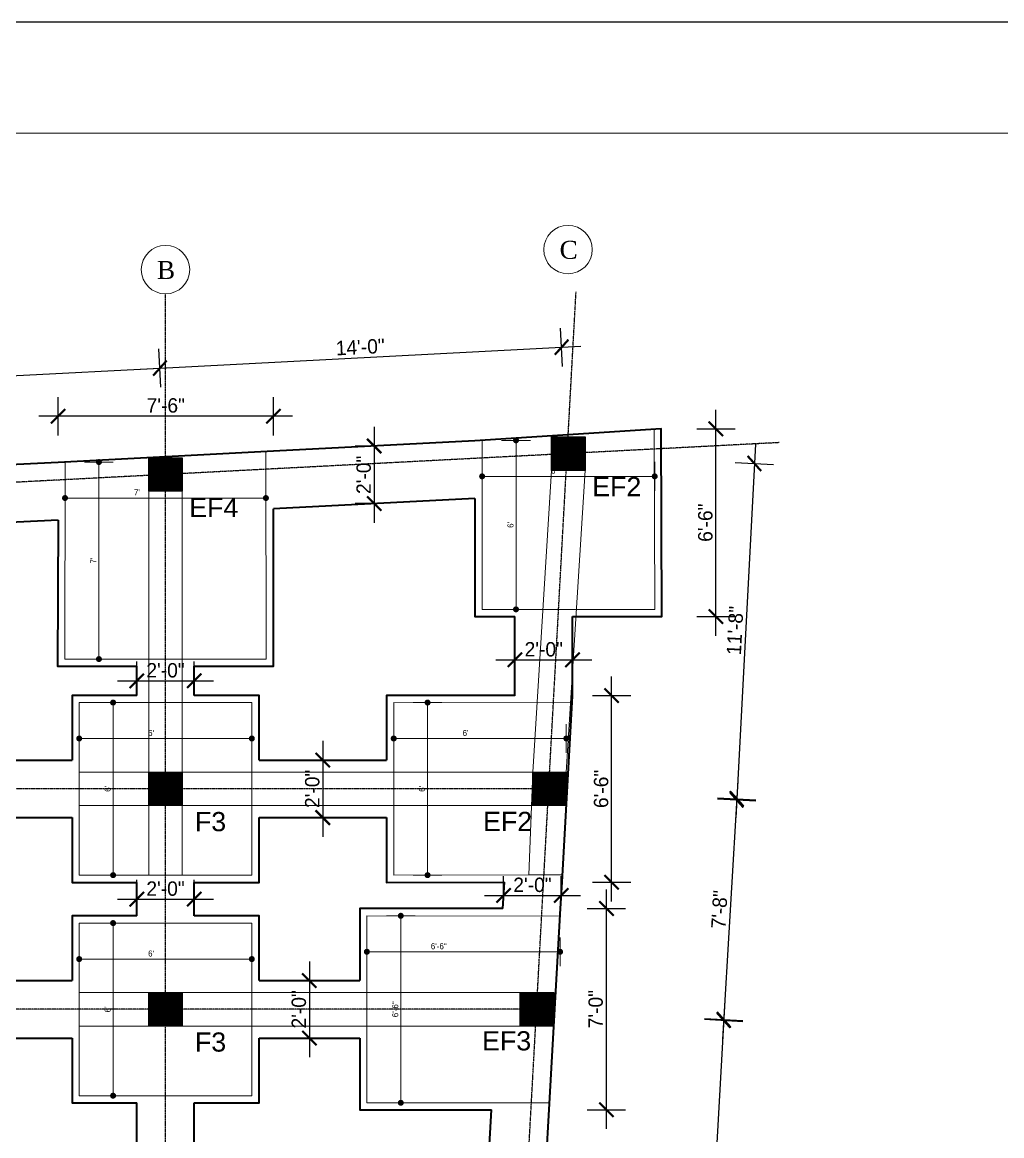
# Model space of a CAD drawing. Header units: inches. Extents: x -412 to 2766, y -9590 to -2111.
# Drawn here: x -126.7 to 281.8, y -5174.1 to -4709.6 of the extents above; entities that cross this region are included whole.
import ezdxf

# ---------------------------------------------------------------- set-up
doc = ezdxf.new("R2010")
doc.units = ezdxf.units.IN
doc.header["$LTSCALE"] = 0.5
doc.header["$MEASUREMENT"] = 0
doc.header["$PDMODE"] = 66
doc.linetypes.add('PHANTOM2', pattern=[1.25, 0.625, -0.125, 0.125, -0.125, 0.125, -0.125])
for name, color, linetype, lineweight in [('COL', 10, 'Continuous', 0), ('DOOR & WIN', 1, 'Continuous', 25), ('ELE1', 3, 'Continuous', 9), ('footing', 42, 'Continuous', 18), ('Profile ele', 4, 'Continuous', 25), ('TEXT', 220, 'Continuous', 9), ('TRENCH', 1, 'Continuous', 35), ('window', 6, 'Continuous', 13)]:
    doc.layers.add(name, color=color, linetype=linetype, lineweight=lineweight)
doc.layers.add('OUTLINE', color=116, linetype='Continuous')
doc.styles.add('ARCHITECTURE', font='stylu.ttf')
doc.styles.get("Standard").update_dxf_attribs({"font": 'arial.ttf'})
doc.dimstyles.new('8 SCALE', dxfattribs={"dimscale": 0, "dimtxt": 6, "dimasz": 6, "dimexe": 8, "dimexo": 8, "dimgap": 1.25, "dimtad": 1, "dimdec": 0, "dimzin": 3, "dimdsep": 46, "dimlunit": 4, "dimtxsty": 'ARCHITECTURE', "dimblk": 'ARCHTICK', "dimcen": 8, "dimdle": 8, "dimclrd": 5, "dimclre": 5, "dimclrt": 7, "dimadec": 0, "dimazin": 0, "dimtfac": 0.75, "dimtdec": 0, "dimtix": 1, "dimtmove": 2, "dimatfit": 3, "dimldrblk": 'ARCHTICK', "dimfxl": 8, "dimfxlon": 1, "dimtolj": 1, "dimtzin": 0, "dimlwd": -1, "dimlwe": -1, "dimarcsym": 0})
doc.dimstyles.new('TOILET DETAIL', dxfattribs={"dimscale": 0, "dimtxt": 2.5, "dimasz": 2.5, "dimexe": 6, "dimexo": 6, "dimgap": 1, "dimtad": 1, "dimdec": 0, "dimzin": 0, "dimdsep": 46, "dimlunit": 4, "dimtxsty": 'ARCHITECTURE', "dimblk": 'DOT', "dimcen": 0, "dimclrd": 1, "dimclre": 5, "dimclrt": 7, "dimadec": 3, "dimazin": 0, "dimtfac": 1, "dimtdec": 0, "dimtofl": 0, "dimtmove": 0, "dimatfit": 3, "dimldrblk": 'DOT', "dimfxl": 6, "dimfxlon": 1, "dimtolj": 1, "dimtzin": 0, "dimlwd": 18, "dimlwe": 18, "dimarcsym": 0})

# ---------------------------------------------------------------- blocks, each defined once
blk = doc.blocks.new('_Dot')
at = {"color": 0, "linetype": 'ByBlock', "lineweight": -2}
blk.add_line((-0.5, 0), (-1, 0), dxfattribs=at)
at = {"color": 0, "linetype": 'ByBlock', "const_width": 0.5}
blk.add_lwpolyline([(-0.25, 0, 1), (0.25, 0, 1)], format="xyb", close=True, dxfattribs=at)
blk = doc.blocks.new('*D1073')
at = {"layer": 'Defpoints', "color": 0, "transparency": 16777216}
for p in [(-15315.92, -11063.09), (-15243.92, -11063.09), (-15243.92, -11078.09)]:
    blk.add_point(p, dxfattribs=at)
at = {"layer": 'Profile ele', "color": 5, "lineweight": 18, "transparency": 16777216}
for p, q in [((-15315.92, -11072.09), (-15315.92, -11084.09)), ((-15243.92, -11072.09), (-15243.92, -11084.09))]:
    blk.add_line(p, q, dxfattribs=at)
at = {"layer": 'Profile ele', "color": 1, "lineweight": 18, "transparency": 16777216}
blk.add_line((-15313.42, -11078.09), (-15246.42, -11078.09), dxfattribs=at)
at = {"layer": 'Profile ele', "color": 1, "lineweight": 18, "transparency": 16777216, "xscale": 2.5, "yscale": 2.5, "zscale": 2.5, "rotation": 180}
blk.add_blockref('_Dot', (-15315.92, -11078.09), dxfattribs=at)
at = {"layer": 'Profile ele', "color": 1, "lineweight": 18, "transparency": 16777216, "xscale": 2.5, "yscale": 2.5, "zscale": 2.5}
blk.add_blockref('_Dot', (-15243.92, -11078.09), dxfattribs=at)
at = {"layer": 'Profile ele', "color": 7, "transparency": 16777216, "insert": (-15285.94, -11075.8), "char_height": 2.5, "attachment_point": 5, "style": 'ARCHITECTURE'}
blk.add_mtext("\\A1;6'", dxfattribs=at)
blk = doc.blocks.new('*D1074')
at = {"layer": 'Defpoints', "color": 0, "transparency": 16777216}
for p in [(-15315.92, -11063.09), (-15301.79, -11063.09), (-15315.92, -11135.09)]:
    blk.add_point(p, dxfattribs=at)
at = {"layer": 'Profile ele', "color": 5, "lineweight": 18, "transparency": 16777216}
for p, q in [((-15307.79, -11063.09), (-15295.79, -11063.09)), ((-15307.79, -11135.09), (-15295.79, -11135.09))]:
    blk.add_line(p, q, dxfattribs=at)
at = {"layer": 'Profile ele', "color": 1, "lineweight": 18, "transparency": 16777216}
blk.add_line((-15301.79, -11132.59), (-15301.79, -11065.59), dxfattribs=at)
at = {"layer": 'Profile ele', "color": 1, "lineweight": 18, "transparency": 16777216, "xscale": 2.5, "yscale": 2.5, "zscale": 2.5}
for p, rotation in [((-15301.79, -11063.09), 90), ((-15301.79, -11135.09), 270)]:
    blk.add_blockref('_Dot', p, dxfattribs=dict(at, rotation=rotation))
at = {"layer": 'Profile ele', "color": 7, "transparency": 16777216, "insert": (-15304.08, -11099.09), "char_height": 2.5, "attachment_point": 5, "rotation": 90, "style": 'ARCHITECTURE'}
blk.add_mtext("\\A1;6'", dxfattribs=at)
blk = doc.blocks.new('*D1075')
at = {"layer": 'Defpoints', "color": 0, "transparency": 16777216}
for p in [(-15315.92, -10971.09), (-15243.92, -10971.09), (-15243.92, -10986.09)]:
    blk.add_point(p, dxfattribs=at)
at = {"layer": 'Profile ele', "color": 5, "lineweight": 18, "transparency": 16777216}
for p, q in [((-15315.92, -10980.09), (-15315.92, -10992.09)), ((-15243.92, -10980.09), (-15243.92, -10992.09))]:
    blk.add_line(p, q, dxfattribs=at)
at = {"layer": 'Profile ele', "color": 1, "lineweight": 18, "transparency": 16777216}
blk.add_line((-15313.42, -10986.09), (-15246.42, -10986.09), dxfattribs=at)
at = {"layer": 'Profile ele', "color": 1, "lineweight": 18, "transparency": 16777216, "xscale": 2.5, "yscale": 2.5, "zscale": 2.5, "rotation": 180}
blk.add_blockref('_Dot', (-15315.92, -10986.09), dxfattribs=at)
at = {"layer": 'Profile ele', "color": 1, "lineweight": 18, "transparency": 16777216, "xscale": 2.5, "yscale": 2.5, "zscale": 2.5}
blk.add_blockref('_Dot', (-15243.92, -10986.09), dxfattribs=at)
at = {"layer": 'Profile ele', "color": 7, "transparency": 16777216, "insert": (-15285.94, -10983.8), "char_height": 2.5, "attachment_point": 5, "style": 'ARCHITECTURE'}
blk.add_mtext("\\A1;6'", dxfattribs=at)
blk = doc.blocks.new('*D1076')
at = {"layer": 'Defpoints', "color": 0, "transparency": 16777216}
for p in [(-15315.92, -10971.09), (-15301.79, -10971.09), (-15315.92, -11043.09)]:
    blk.add_point(p, dxfattribs=at)
at = {"layer": 'Profile ele', "color": 5, "lineweight": 18, "transparency": 16777216}
for p, q in [((-15307.79, -10971.09), (-15295.79, -10971.09)), ((-15307.79, -11043.09), (-15295.79, -11043.09))]:
    blk.add_line(p, q, dxfattribs=at)
at = {"layer": 'Profile ele', "color": 1, "lineweight": 18, "transparency": 16777216}
blk.add_line((-15301.79, -11040.59), (-15301.79, -10973.59), dxfattribs=at)
at = {"layer": 'Profile ele', "color": 1, "lineweight": 18, "transparency": 16777216, "xscale": 2.5, "yscale": 2.5, "zscale": 2.5}
for p, rotation in [((-15301.79, -10971.09), 90), ((-15301.79, -11043.09), 270)]:
    blk.add_blockref('_Dot', p, dxfattribs=dict(at, rotation=rotation))
at = {"layer": 'Profile ele', "color": 7, "transparency": 16777216, "insert": (-15304.08, -11007.09), "char_height": 2.5, "attachment_point": 5, "rotation": 90, "style": 'ARCHITECTURE'}
blk.add_mtext("\\A1;6'", dxfattribs=at)
blk = doc.blocks.new('*D1079')
at = {"layer": 'Defpoints', "color": 0, "transparency": 16777216}
for p in [(-15184.74, -10971.09), (-15112.74, -10971.09), (-15112.74, -10986.09)]:
    blk.add_point(p, dxfattribs=at)
at = {"layer": 'Profile ele', "color": 5, "lineweight": 18, "transparency": 16777216}
for p, q in [((-15184.74, -10980.09), (-15184.74, -10992.09)), ((-15112.74, -10980.09), (-15112.74, -10992.09))]:
    blk.add_line(p, q, dxfattribs=at)
at = {"layer": 'Profile ele', "color": 1, "lineweight": 18, "transparency": 16777216}
blk.add_line((-15182.24, -10986.09), (-15115.24, -10986.09), dxfattribs=at)
at = {"layer": 'Profile ele', "color": 1, "lineweight": 18, "transparency": 16777216, "xscale": 2.5, "yscale": 2.5, "zscale": 2.5, "rotation": 180}
blk.add_blockref('_Dot', (-15184.74, -10986.09), dxfattribs=at)
at = {"layer": 'Profile ele', "color": 1, "lineweight": 18, "transparency": 16777216, "xscale": 2.5, "yscale": 2.5, "zscale": 2.5}
blk.add_blockref('_Dot', (-15112.74, -10986.09), dxfattribs=at)
at = {"layer": 'Profile ele', "color": 7, "transparency": 16777216, "insert": (-15154.76, -10983.8), "char_height": 2.5, "attachment_point": 5, "style": 'ARCHITECTURE'}
blk.add_mtext("\\A1;6'", dxfattribs=at)
blk = doc.blocks.new('*D1080')
at = {"layer": 'Defpoints', "color": 0, "transparency": 16777216}
for p in [(-15184.74, -10971.09), (-15170.61, -10971.09), (-15184.74, -11043.09)]:
    blk.add_point(p, dxfattribs=at)
at = {"layer": 'Profile ele', "color": 5, "lineweight": 18, "transparency": 16777216}
for p, q in [((-15176.61, -10971.09), (-15164.61, -10971.09)), ((-15176.61, -11043.09), (-15164.61, -11043.09))]:
    blk.add_line(p, q, dxfattribs=at)
at = {"layer": 'Profile ele', "color": 1, "lineweight": 18, "transparency": 16777216}
blk.add_line((-15170.61, -11040.59), (-15170.61, -10973.59), dxfattribs=at)
at = {"layer": 'Profile ele', "color": 1, "lineweight": 18, "transparency": 16777216, "xscale": 2.5, "yscale": 2.5, "zscale": 2.5}
for p, rotation in [((-15170.61, -10971.09), 90), ((-15170.61, -11043.09), 270)]:
    blk.add_blockref('_Dot', p, dxfattribs=dict(at, rotation=rotation))
at = {"layer": 'Profile ele', "color": 7, "transparency": 16777216, "insert": (-15172.91, -11007.09), "char_height": 2.5, "attachment_point": 5, "rotation": 90, "style": 'ARCHITECTURE'}
blk.add_mtext("\\A1;6'", dxfattribs=at)
blk = doc.blocks.new('*D1081')
at = {"layer": 'Defpoints', "color": 0, "transparency": 16777216}
for p in [(-15147.86, -10861.73), (-15075.86, -10861.73), (-15075.86, -10876.73)]:
    blk.add_point(p, dxfattribs=at)
at = {"layer": 'Profile ele', "color": 5, "lineweight": 18, "transparency": 16777216}
for p, q in [((-15147.86, -10870.73), (-15147.86, -10882.73)), ((-15075.86, -10870.73), (-15075.86, -10882.73))]:
    blk.add_line(p, q, dxfattribs=at)
at = {"layer": 'Profile ele', "color": 1, "lineweight": 18, "transparency": 16777216}
blk.add_line((-15145.36, -10876.73), (-15078.36, -10876.73), dxfattribs=at)
at = {"layer": 'Profile ele', "color": 1, "lineweight": 18, "transparency": 16777216, "xscale": 2.5, "yscale": 2.5, "zscale": 2.5, "rotation": 180}
blk.add_blockref('_Dot', (-15147.86, -10876.73), dxfattribs=at)
at = {"layer": 'Profile ele', "color": 1, "lineweight": 18, "transparency": 16777216, "xscale": 2.5, "yscale": 2.5, "zscale": 2.5}
blk.add_blockref('_Dot', (-15075.86, -10876.73), dxfattribs=at)
at = {"layer": 'Profile ele', "color": 7, "transparency": 16777216, "insert": (-15117.88, -10874.44), "char_height": 2.5, "attachment_point": 5, "style": 'ARCHITECTURE'}
blk.add_mtext("\\A1;6'", dxfattribs=at)
blk = doc.blocks.new('*D1082')
at = {"layer": 'Defpoints', "color": 0, "transparency": 16777216}
for p in [(-15147.86, -10861.73), (-15133.73, -10861.73), (-15147.86, -10932.23)]:
    blk.add_point(p, dxfattribs=at)
at = {"layer": 'Profile ele', "color": 5, "lineweight": 18, "transparency": 16777216}
for p, q in [((-15139.73, -10861.73), (-15127.73, -10861.73)), ((-15139.73, -10932.23), (-15127.73, -10932.23))]:
    blk.add_line(p, q, dxfattribs=at)
at = {"layer": 'Profile ele', "color": 1, "lineweight": 18, "transparency": 16777216}
blk.add_line((-15133.73, -10929.73), (-15133.73, -10864.23), dxfattribs=at)
at = {"layer": 'Profile ele', "color": 1, "lineweight": 18, "transparency": 16777216, "xscale": 2.5, "yscale": 2.5, "zscale": 2.5}
for p, rotation in [((-15133.73, -10861.73), 90), ((-15133.73, -10932.23), 270)]:
    blk.add_blockref('_Dot', p, dxfattribs=dict(at, rotation=rotation))
at = {"layer": 'Profile ele', "color": 7, "transparency": 16777216, "insert": (-15136.02, -10896.98), "char_height": 2.5, "attachment_point": 5, "rotation": 90, "style": 'ARCHITECTURE'}
blk.add_mtext("\\A1;6'", dxfattribs=at)
blk = doc.blocks.new('*D1083')
at = {"layer": 'Defpoints', "color": 0, "transparency": 16777216}
for p in [(-15195.93, -11060.05), (-15115.34, -11060.2), (-15115.34, -11075.05)]:
    blk.add_point(p, dxfattribs=at)
at = {"layer": 'Profile ele', "color": 5, "lineweight": 18, "transparency": 16777216}
for p, q in [((-15195.93, -11069.05), (-15195.93, -11081.05)), ((-15115.34, -11069.05), (-15115.34, -11081.05))]:
    blk.add_line(p, q, dxfattribs=at)
at = {"layer": 'Profile ele', "color": 1, "lineweight": 18, "transparency": 16777216}
blk.add_line((-15193.43, -11075.05), (-15117.84, -11075.05), dxfattribs=at)
at = {"layer": 'Profile ele', "color": 1, "lineweight": 18, "transparency": 16777216, "xscale": 2.5, "yscale": 2.5, "zscale": 2.5, "rotation": 180}
blk.add_blockref('_Dot', (-15195.93, -11075.05), dxfattribs=at)
at = {"layer": 'Profile ele', "color": 1, "lineweight": 18, "transparency": 16777216, "xscale": 2.5, "yscale": 2.5, "zscale": 2.5}
blk.add_blockref('_Dot', (-15115.34, -11075.05), dxfattribs=at)
at = {"layer": 'Profile ele', "color": 7, "transparency": 16777216, "insert": (-15165.95, -11072.76), "char_height": 2.5, "attachment_point": 5, "style": 'ARCHITECTURE'}
blk.add_mtext('\\A1;6\'-6"', dxfattribs=at)
blk = doc.blocks.new('*D1084')
at = {"layer": 'Defpoints', "color": 0, "transparency": 16777216}
for p in [(-15195.93, -11060.05), (-15181.79, -11060.05), (-15195.93, -11138.05)]:
    blk.add_point(p, dxfattribs=at)
at = {"layer": 'Profile ele', "color": 5, "lineweight": 18, "transparency": 16777216}
for p, q in [((-15187.79, -11060.05), (-15175.79, -11060.05)), ((-15187.79, -11138.05), (-15175.79, -11138.05))]:
    blk.add_line(p, q, dxfattribs=at)
at = {"layer": 'Profile ele', "color": 1, "lineweight": 18, "transparency": 16777216}
blk.add_line((-15181.79, -11135.55), (-15181.79, -11062.55), dxfattribs=at)
at = {"layer": 'Profile ele', "color": 1, "lineweight": 18, "transparency": 16777216, "xscale": 2.5, "yscale": 2.5, "zscale": 2.5}
for p, rotation in [((-15181.79, -11060.05), 90), ((-15181.79, -11138.05), 270)]:
    blk.add_blockref('_Dot', p, dxfattribs=dict(at, rotation=rotation))
at = {"layer": 'Profile ele', "color": 7, "transparency": 16777216, "insert": (-15184.09, -11099.05), "char_height": 2.5, "attachment_point": 5, "rotation": 90, "style": 'ARCHITECTURE'}
blk.add_mtext('\\A1;6\'-6"', dxfattribs=at)
blk = doc.blocks.new('*D1085')
at = {"layer": 'Defpoints', "color": 0, "transparency": 16777216}
for p in [(-15238.05, -10866.42), (-15321.83, -10870.78), (-15238.05, -10885.78)]:
    blk.add_point(p, dxfattribs=at)
at = {"layer": 'Profile ele', "color": 5, "lineweight": 18, "transparency": 16777216}
for p, q in [((-15321.83, -10879.78), (-15321.83, -10891.78)), ((-15238.05, -10879.78), (-15238.05, -10891.78))]:
    blk.add_line(p, q, dxfattribs=at)
at = {"layer": 'Profile ele', "color": 1, "lineweight": 18, "transparency": 16777216}
blk.add_line((-15319.33, -10885.78), (-15240.55, -10885.78), dxfattribs=at)
at = {"layer": 'Profile ele', "color": 1, "lineweight": 18, "transparency": 16777216, "xscale": 2.5, "yscale": 2.5, "zscale": 2.5, "rotation": 180}
blk.add_blockref('_Dot', (-15321.83, -10885.78), dxfattribs=at)
at = {"layer": 'Profile ele', "color": 1, "lineweight": 18, "transparency": 16777216, "xscale": 2.5, "yscale": 2.5, "zscale": 2.5}
blk.add_blockref('_Dot', (-15238.05, -10885.78), dxfattribs=at)
at = {"layer": 'Profile ele', "color": 7, "transparency": 16777216, "insert": (-15291.85, -10883.44), "char_height": 2.5, "attachment_point": 5, "style": 'ARCHITECTURE'}
blk.add_mtext("\\A1;7'", dxfattribs=at)
blk = doc.blocks.new('*D1086')
at = {"layer": 'Defpoints', "color": 0, "transparency": 16777216}
for p in [(-15321.83, -10870.78), (-15307.69, -10870.78), (-15321.83, -10952.96)]:
    blk.add_point(p, dxfattribs=at)
at = {"layer": 'Profile ele', "color": 5, "lineweight": 18, "transparency": 16777216}
for p, q in [((-15313.69, -10870.78), (-15301.69, -10870.78)), ((-15313.69, -10952.96), (-15301.69, -10952.96))]:
    blk.add_line(p, q, dxfattribs=at)
at = {"layer": 'Profile ele', "color": 1, "lineweight": 18, "transparency": 16777216}
blk.add_line((-15307.69, -10950.46), (-15307.69, -10873.28), dxfattribs=at)
at = {"layer": 'Profile ele', "color": 1, "lineweight": 18, "transparency": 16777216, "xscale": 2.5, "yscale": 2.5, "zscale": 2.5}
for p, rotation in [((-15307.69, -10870.78), 90), ((-15307.69, -10952.96), 270)]:
    blk.add_blockref('_Dot', p, dxfattribs=dict(at, rotation=rotation))
at = {"layer": 'Profile ele', "color": 7, "transparency": 16777216, "insert": (-15310.03, -10911.87), "char_height": 2.5, "attachment_point": 5, "rotation": 90, "style": 'ARCHITECTURE'}
blk.add_mtext("\\A1;7'", dxfattribs=at)
blk = doc.blocks.new('_ArchTick')
at = {"color": 0, "linetype": 'ByBlock', "const_width": 0.15}
blk.add_lwpolyline([(-0.5, -0.5), (0.5, 0.5)], dxfattribs=at)
blk = doc.blocks.new('*D1091')
at = {"layer": 'Defpoints', "color": 0, "transparency": 16777216}
for p in [(-15138.89, -11051.54), (-15114.85, -11051.53), (-15114.85, -11051.53)]:
    blk.add_point(p, dxfattribs=at)
at = {"layer": 'Profile ele', "color": 5, "transparency": 16777216}
for p, q in [((-15138.89, -11051.53), (-15138.89, -11043.53)), ((-15114.85, -11051.53), (-15114.85, -11043.53)), ((-15146.89, -11051.53), (-15106.85, -11051.53))]:
    blk.add_line(p, q, dxfattribs=at)
at = {"layer": 'Profile ele', "color": 5, "transparency": 16777216, "xscale": 6, "yscale": 6, "zscale": 6, "rotation": 180}
blk.add_blockref('_ArchTick', (-15138.89, -11051.53), dxfattribs=at)
at = {"layer": 'Profile ele', "color": 5, "transparency": 16777216, "xscale": 6, "yscale": 6, "zscale": 6}
blk.add_blockref('_ArchTick', (-15114.85, -11051.53), dxfattribs=at)
at = {"layer": 'Profile ele', "color": 7, "transparency": 16777216, "insert": (-15126.87, -11047.17), "char_height": 6, "attachment_point": 5, "style": 'ARCHITECTURE'}
blk.add_mtext('\\A1;2\'-0"', dxfattribs=at)
blk = doc.blocks.new('*D1092')
at = {"layer": 'Defpoints', "color": 0, "transparency": 16777216}
for p in [(-15134.16, -10953.27), (-15110.16, -10953.27), (-15110.16, -10953.27)]:
    blk.add_point(p, dxfattribs=at)
at = {"layer": 'Profile ele', "color": 5, "transparency": 16777216}
for p, q in [((-15134.16, -10953.27), (-15134.16, -10945.27)), ((-15110.16, -10953.27), (-15110.16, -10945.27)), ((-15142.16, -10953.27), (-15102.16, -10953.27))]:
    blk.add_line(p, q, dxfattribs=at)
at = {"layer": 'Profile ele', "color": 5, "transparency": 16777216, "xscale": 6, "yscale": 6, "zscale": 6, "rotation": 180}
blk.add_blockref('_ArchTick', (-15134.16, -10953.27), dxfattribs=at)
at = {"layer": 'Profile ele', "color": 5, "transparency": 16777216, "xscale": 6, "yscale": 6, "zscale": 6}
blk.add_blockref('_ArchTick', (-15110.16, -10953.27), dxfattribs=at)
at = {"layer": 'Profile ele', "color": 7, "transparency": 16777216, "insert": (-15122.16, -10948.91), "char_height": 6, "attachment_point": 5, "style": 'ARCHITECTURE'}
blk.add_mtext('\\A1;2\'-0"', dxfattribs=at)
blk = doc.blocks.new('*D1093')
at = {"layer": 'Defpoints', "color": 0, "transparency": 16777216}
for p in [(-15192.88, -10864.09), (-15192.88, -10888.12), (-15192.88, -10888.12)]:
    blk.add_point(p, dxfattribs=at)
at = {"layer": 'Profile ele', "color": 5, "transparency": 16777216}
for p, q in [((-15192.88, -10856.09), (-15192.88, -10896.12)), ((-15192.88, -10864.09), (-15200.88, -10864.09)), ((-15192.88, -10888.12), (-15200.88, -10888.12))]:
    blk.add_line(p, q, dxfattribs=at)
at = {"layer": 'Profile ele', "color": 5, "transparency": 16777216, "xscale": 6, "yscale": 6, "zscale": 6}
for p, rotation in [((-15192.88, -10864.09), 90), ((-15192.88, -10888.12), 270)]:
    blk.add_blockref('_ArchTick', p, dxfattribs=dict(at, rotation=rotation))
at = {"layer": 'Profile ele', "color": 7, "transparency": 16777216, "insert": (-15197.24, -10876.11), "char_height": 6, "attachment_point": 5, "rotation": 90, "style": 'ARCHITECTURE'}
blk.add_mtext('\\A1;2\'-0"', dxfattribs=at)
blk = doc.blocks.new('*D1098')
at = {"layer": 'Defpoints', "color": 0, "transparency": 16777216}
for p in [(-15291.92, -11053.09), (-15267.92, -11053.09), (-15267.92, -11053.09)]:
    blk.add_point(p, dxfattribs=at)
at = {"layer": 'Profile ele', "color": 5, "transparency": 16777216}
for p, q in [((-15291.92, -11053.09), (-15291.92, -11045.09)), ((-15267.92, -11053.09), (-15267.92, -11045.09)), ((-15299.92, -11053.09), (-15259.92, -11053.09))]:
    blk.add_line(p, q, dxfattribs=at)
at = {"layer": 'Profile ele', "color": 5, "transparency": 16777216, "xscale": 6, "yscale": 6, "zscale": 6, "rotation": 180}
blk.add_blockref('_ArchTick', (-15291.92, -11053.09), dxfattribs=at)
at = {"layer": 'Profile ele', "color": 5, "transparency": 16777216, "xscale": 6, "yscale": 6, "zscale": 6}
blk.add_blockref('_ArchTick', (-15267.92, -11053.09), dxfattribs=at)
at = {"layer": 'Profile ele', "color": 7, "transparency": 16777216, "insert": (-15279.92, -11048.74), "char_height": 6, "attachment_point": 5, "style": 'ARCHITECTURE'}
blk.add_mtext('\\A1;2\'-0"', dxfattribs=at)
blk = doc.blocks.new('*D1100')
at = {"layer": 'Defpoints', "color": 0, "transparency": 16777216}
for p in [(-15219.93, -11087.07), (-15219.92, -11111.07), (-15219.92, -11111.07)]:
    blk.add_point(p, dxfattribs=at)
at = {"layer": 'Profile ele', "color": 5, "transparency": 16777216}
for p, q in [((-15219.92, -11079.07), (-15219.92, -11119.07)), ((-15219.92, -11087.07), (-15211.92, -11087.07)), ((-15219.92, -11111.07), (-15227.92, -11111.07))]:
    blk.add_line(p, q, dxfattribs=at)
at = {"layer": 'Profile ele', "color": 5, "transparency": 16777216, "xscale": 6, "yscale": 6, "zscale": 6}
for p, rotation in [((-15219.92, -11087.07), 90), ((-15219.92, -11111.07), 270)]:
    blk.add_blockref('_ArchTick', p, dxfattribs=dict(at, rotation=rotation))
at = {"layer": 'Profile ele', "color": 7, "transparency": 16777216, "insert": (-15224.28, -11099.07), "char_height": 6, "attachment_point": 5, "rotation": 90, "style": 'ARCHITECTURE'}
blk.add_mtext('\\A1;2\'-0"', dxfattribs=at)
blk = doc.blocks.new('*D1101')
at = {"layer": 'Defpoints', "color": 0, "transparency": 16777216}
for p in [(-15214.33, -10995.09), (-15214.33, -11019.09), (-15214.33, -11019.09)]:
    blk.add_point(p, dxfattribs=at)
at = {"layer": 'Profile ele', "color": 5, "transparency": 16777216}
for p, q in [((-15214.33, -10987.09), (-15214.33, -11027.09)), ((-15214.33, -10995.09), (-15222.33, -10995.09)), ((-15214.33, -11019.09), (-15222.33, -11019.09))]:
    blk.add_line(p, q, dxfattribs=at)
at = {"layer": 'Profile ele', "color": 5, "transparency": 16777216, "xscale": 6, "yscale": 6, "zscale": 6}
for p, rotation in [((-15214.33, -10995.09), 90), ((-15214.33, -11019.09), 270)]:
    blk.add_blockref('_ArchTick', p, dxfattribs=dict(at, rotation=rotation))
at = {"layer": 'Profile ele', "color": 7, "transparency": 16777216, "insert": (-15218.69, -11007.09), "char_height": 6, "attachment_point": 5, "rotation": 90, "style": 'ARCHITECTURE'}
blk.add_mtext('\\A1;2\'-0"', dxfattribs=at)
blk = doc.blocks.new('*D1103')
at = {"layer": 'Defpoints', "color": 0, "transparency": 16777216}
for p in [(-15291.92, -10962.03), (-15267.92, -10962.03), (-15267.92, -10962.03)]:
    blk.add_point(p, dxfattribs=at)
at = {"layer": 'Profile ele', "color": 5, "transparency": 16777216}
for p, q in [((-15291.92, -10962.03), (-15291.92, -10954.03)), ((-15267.92, -10962.03), (-15267.92, -10954.03)), ((-15299.92, -10962.03), (-15259.92, -10962.03))]:
    blk.add_line(p, q, dxfattribs=at)
at = {"layer": 'Profile ele', "color": 5, "transparency": 16777216, "xscale": 6, "yscale": 6, "zscale": 6, "rotation": 180}
blk.add_blockref('_ArchTick', (-15291.92, -10962.03), dxfattribs=at)
at = {"layer": 'Profile ele', "color": 5, "transparency": 16777216, "xscale": 6, "yscale": 6, "zscale": 6}
blk.add_blockref('_ArchTick', (-15267.92, -10962.03), dxfattribs=at)
at = {"layer": 'Profile ele', "color": 7, "transparency": 16777216, "insert": (-15279.92, -10957.67), "char_height": 6, "attachment_point": 5, "style": 'ARCHITECTURE'}
blk.add_mtext('\\A1;2\'-0"', dxfattribs=at)
blk = doc.blocks.new('*D1108')
at = {"layer": 'Defpoints', "color": 0, "transparency": 16777216}
for p in [(-15139.2, -11057.04), (-15096, -11057.04), (-15143.93, -11140.94)]:
    blk.add_point(p, dxfattribs=at)
at = {"layer": 'Profile ele', "color": 5, "transparency": 16777216}
for p, q in [((-15096, -11148.94), (-15096, -11049.04)), ((-15104, -11057.04), (-15088, -11057.04)), ((-15104, -11140.94), (-15088, -11140.94))]:
    blk.add_line(p, q, dxfattribs=at)
at = {"layer": 'Profile ele', "color": 5, "transparency": 16777216, "xscale": 6, "yscale": 6, "zscale": 6}
for p, rotation in [((-15096, -11057.04), 90), ((-15096, -11140.94), 270)]:
    blk.add_blockref('_ArchTick', p, dxfattribs=dict(at, rotation=rotation))
at = {"layer": 'Profile ele', "color": 7, "transparency": 16777216, "insert": (-15100.49, -11098.99), "char_height": 6, "attachment_point": 5, "rotation": 90, "style": 'ARCHITECTURE'}
blk.add_mtext('\\A1;7\'-0"', dxfattribs=at)
blk = doc.blocks.new('*D1109')
at = {"layer": 'Defpoints', "color": 0, "transparency": 16777216}
for p in [(-15134.16, -10968.2), (-15093.85, -10968.2), (-15139.21, -11046.05)]:
    blk.add_point(p, dxfattribs=at)
at = {"layer": 'Profile ele', "color": 5, "transparency": 16777216}
for p, q in [((-15093.85, -11054.05), (-15093.85, -10960.2)), ((-15101.85, -10968.2), (-15085.85, -10968.2)), ((-15101.85, -11046.05), (-15085.85, -11046.05))]:
    blk.add_line(p, q, dxfattribs=at)
at = {"layer": 'Profile ele', "color": 5, "transparency": 16777216, "xscale": 6, "yscale": 6, "zscale": 6}
for p, rotation in [((-15093.85, -10968.2), 90), ((-15093.85, -11046.05), 270)]:
    blk.add_blockref('_ArchTick', p, dxfattribs=dict(at, rotation=rotation))
at = {"layer": 'Profile ele', "color": 7, "transparency": 16777216, "insert": (-15098.21, -11007.12), "char_height": 6, "attachment_point": 5, "rotation": 90, "style": 'ARCHITECTURE'}
blk.add_mtext('\\A1;6\'-6"', dxfattribs=at)
blk = doc.blocks.new('*D1110')
at = {"layer": 'Defpoints', "color": 0, "transparency": 16777216}
for p in [(-15072.85, -10856.92), (-15050.37, -10856.92), (-15072.85, -10935.23)]:
    blk.add_point(p, dxfattribs=at)
at = {"layer": 'Profile ele', "color": 5, "transparency": 16777216}
for p, q in [((-15050.37, -10943.23), (-15050.37, -10848.92)), ((-15058.37, -10856.92), (-15042.37, -10856.92)), ((-15058.37, -10935.23), (-15042.37, -10935.23))]:
    blk.add_line(p, q, dxfattribs=at)
at = {"layer": 'Profile ele', "color": 5, "transparency": 16777216, "xscale": 6, "yscale": 6, "zscale": 6}
for p, rotation in [((-15050.37, -10856.92), 90), ((-15050.37, -10935.23), 270)]:
    blk.add_blockref('_ArchTick', p, dxfattribs=dict(at, rotation=rotation))
at = {"layer": 'Profile ele', "color": 7, "transparency": 16777216, "insert": (-15054.73, -10896.07), "char_height": 6, "attachment_point": 5, "rotation": 90, "style": 'ARCHITECTURE'}
blk.add_mtext('\\A1;6\'-6"', dxfattribs=at)
blk = doc.blocks.new('*D1111')
at = {"layer": 'Defpoints', "color": 0, "transparency": 16777216}
for p in [(-15324.74, -10851.64), (-15234.91, -10890.29), (-15324.74, -10894.96)]:
    blk.add_point(p, dxfattribs=at)
at = {"layer": 'Profile ele', "color": 5, "transparency": 16777216}
for p, q in [((-15324.74, -10859.64), (-15324.74, -10843.64)), ((-15234.91, -10859.64), (-15234.91, -10843.64)), ((-15226.91, -10851.64), (-15332.74, -10851.64))]:
    blk.add_line(p, q, dxfattribs=at)
at = {"layer": 'Profile ele', "color": 5, "transparency": 16777216, "xscale": 6, "yscale": 6, "zscale": 6, "rotation": 180}
blk.add_blockref('_ArchTick', (-15324.74, -10851.64), dxfattribs=at)
at = {"layer": 'Profile ele', "color": 5, "transparency": 16777216, "xscale": 6, "yscale": 6, "zscale": 6}
blk.add_blockref('_ArchTick', (-15234.91, -10851.64), dxfattribs=at)
at = {"layer": 'Profile ele', "color": 7, "transparency": 16777216, "insert": (-15279.82, -10847.18), "char_height": 6, "attachment_point": 5, "style": 'ARCHITECTURE'}
blk.add_mtext('\\A1;7\'-6"', dxfattribs=at)
blk = doc.blocks.new('*D1119')
at = {"layer": 'Defpoints', "color": 0, "transparency": 16777216}
for p in [(-15282.25, -10831.57), (-15279.94, -10875.96), (-15430.94, -10883.81)]:
    blk.add_point(p, dxfattribs=at)
at = {"layer": 'Profile ele', "color": 5, "transparency": 16777216}
for p, q in [((-15281.83, -10839.56), (-15282.66, -10823.58)), ((-15441.24, -10839.84), (-15274.26, -10831.16)), ((-15432.83, -10847.41), (-15433.66, -10831.43))]:
    blk.add_line(p, q, dxfattribs=at)
at = {"layer": 'Profile ele', "color": 5, "transparency": 16777216, "xscale": 6, "yscale": 6, "zscale": 6}
for p, rotation in [((-15282.25, -10831.57), 2.975964946002366), ((-15433.25, -10839.42), 182.9759649460024)]:
    blk.add_blockref('_ArchTick', p, dxfattribs=dict(at, rotation=rotation))
at = {"layer": 'Profile ele', "color": 7, "transparency": 16777216, "insert": (-15357.98, -10831.04), "char_height": 6, "attachment_point": 5, "rotation": 2.976, "style": 'ARCHITECTURE'}
blk.add_mtext('\\A1;12\'-7"', dxfattribs=at)
blk = doc.blocks.new('*D1120')
at = {"layer": 'Defpoints', "color": 0, "transparency": 16777216}
for p in [(-15114.7, -10822.86), (-15112.39, -10867.25), (-15279.94, -10875.96)]:
    blk.add_point(p, dxfattribs=at)
at = {"layer": 'Profile ele', "color": 5, "transparency": 16777216}
for p, q in [((-15114.28, -10830.85), (-15115.11, -10814.87)), ((-15290.24, -10831.99), (-15106.71, -10822.44)), ((-15281.83, -10839.56), (-15282.66, -10823.58))]:
    blk.add_line(p, q, dxfattribs=at)
at = {"layer": 'Profile ele', "color": 5, "transparency": 16777216, "xscale": 6, "yscale": 6, "zscale": 6}
for p, rotation in [((-15114.7, -10822.86), 2.975964946001336), ((-15282.25, -10831.57), 182.9759649460013)]:
    blk.add_blockref('_ArchTick', p, dxfattribs=dict(at, rotation=rotation))
at = {"layer": 'Profile ele', "color": 7, "transparency": 16777216, "insert": (-15198.7, -10822.82), "char_height": 6, "attachment_point": 5, "rotation": 2.976, "style": 'ARCHITECTURE'}
blk.add_mtext('\\A1;14\'-0"', dxfattribs=at)
blk = doc.blocks.new('*D1123')
at = {"layer": 'Defpoints', "color": 0, "transparency": 16777216}
for p in [(-15112.39, -10867.25), (-15119.74, -11007.09), (-15041.67, -11011.2)]:
    blk.add_point(p, dxfattribs=at)
at = {"layer": 'Profile ele', "color": 5, "transparency": 16777216}
for p, q in [((-15033.89, -10863.37), (-15042.09, -11019.19)), ((-15042.3, -10870.94), (-15026.32, -10871.78)), ((-15049.66, -11010.78), (-15033.68, -11011.62))]:
    blk.add_line(p, q, dxfattribs=at)
at = {"layer": 'Profile ele', "color": 5, "transparency": 16777216, "xscale": 6, "yscale": 6, "zscale": 6}
for p, rotation in [((-15034.31, -10871.36), 86.9899786204689), ((-15041.67, -11011.2), 266.9899786204689)]:
    blk.add_blockref('_ArchTick', p, dxfattribs=dict(at, rotation=rotation))
at = {"layer": 'Profile ele', "color": 7, "transparency": 16777216, "insert": (-15042.34, -10941.05), "char_height": 6, "attachment_point": 5, "rotation": 86.99, "style": 'ARCHITECTURE'}
blk.add_mtext('\\A1;11\'-8"', dxfattribs=at)
blk = doc.blocks.new('*D1124')
at = {"layer": 'Defpoints', "color": 0, "transparency": 16777216}
for p in [(-15119.74, -11007.09), (-15125.15, -11099.05), (-15047.1, -11103.64)]:
    blk.add_point(p, dxfattribs=at)
at = {"layer": 'Profile ele', "color": 5, "transparency": 16777216}
for p, q in [((-15041.22, -11003.7), (-15047.57, -11111.63)), ((-15049.68, -11011.21), (-15033.71, -11012.15)), ((-15055.09, -11103.18), (-15039.12, -11104.11))]:
    blk.add_line(p, q, dxfattribs=at)
at = {"layer": 'Profile ele', "color": 5, "transparency": 16777216, "xscale": 6, "yscale": 6, "zscale": 6}
for p, rotation in [((-15041.69, -11011.68), 86.63451774867555), ((-15047.1, -11103.64), 266.6345177486756)]:
    blk.add_blockref('_ArchTick', p, dxfattribs=dict(at, rotation=rotation))
at = {"layer": 'Profile ele', "color": 7, "transparency": 16777216, "insert": (-15048.86, -11057.4), "char_height": 6, "attachment_point": 5, "rotation": 86.6345, "style": 'ARCHITECTURE'}
blk.add_mtext('\\A1;7\'-8"', dxfattribs=at)
blk = doc.blocks.new('*D1125')
at = {"layer": 'Defpoints', "color": 0, "transparency": 16777216}
for p in [(-15125.15, -11099.05), (-15134.68, -11272.09), (-15056.61, -11276.39)]:
    blk.add_point(p, dxfattribs=at)
at = {"layer": 'Profile ele', "color": 5, "transparency": 16777216}
for p, q in [((-15046.65, -11095.36), (-15057.05, -11284.38)), ((-15055.07, -11102.91), (-15039.1, -11103.79)), ((-15064.6, -11275.95), (-15048.62, -11276.83))]:
    blk.add_line(p, q, dxfattribs=at)
at = {"layer": 'Profile ele', "color": 5, "transparency": 16777216, "xscale": 6, "yscale": 6, "zscale": 6}
for p, rotation in [((-15047.09, -11103.35), 86.84892873442423), ((-15056.61, -11276.39), 266.8489287344242)]:
    blk.add_blockref('_ArchTick', p, dxfattribs=dict(at, rotation=rotation))
at = {"layer": 'Profile ele', "color": 7, "transparency": 16777216, "insert": (-15056.23, -11189.63), "char_height": 6, "attachment_point": 5, "rotation": 86.8489, "style": 'ARCHITECTURE'}
blk.add_mtext('\\A1;14\'-5"', dxfattribs=at)
blk = doc.blocks.new('58')
at = {"layer": 'OUTLINE'}
h = blk.add_hatch(dxfattribs=at)
h.set_pattern_fill('ANSI31', color=8)
h.set_pattern_definition([(45, (-18242.4244, -201.48191), (-0.0883883476, 0.0883883476), [])])
h.paths.add_polyline_path([(-15104.86, -10874.23), (-15104.86, -10860.23), (-15118.86, -10860.23), (-15118.86, -10874.23)])
h = blk.add_hatch(dxfattribs=at)
h.set_pattern_fill('ANSI31', color=8)
h.set_pattern_definition([(45, (-18410.48508, -210.2189), (-0.0883883476, 0.0883883476), [])])
h.paths.add_polyline_path([(-15272.92, -10882.96), (-15272.92, -10868.96), (-15286.92, -10868.96), (-15286.92, -10882.96)])
h = blk.add_hatch(dxfattribs=at)
h.set_pattern_fill('ANSI31', color=8)
h.set_pattern_definition([(45, (-18410.48508, -341.34967), (-0.0883883476, 0.0883883476), [])])
h.paths.add_polyline_path([(-15272.92, -11014.09), (-15272.92, -11000.09), (-15286.92, -11000.09), (-15286.92, -11014.09)])
h = blk.add_hatch(dxfattribs=at)
h.set_pattern_fill('ANSI31', color=8)
h.set_pattern_definition([(45, (-18250.30663, -341.34967), (-0.0883883476, 0.0883883476), [])])
h.paths.add_polyline_path([(-15112.74, -11014.09), (-15112.74, -11000.09), (-15126.74, -11000.09), (-15126.74, -11014.09)])
h = blk.add_hatch(dxfattribs=at)
h.set_pattern_fill('ANSI31', color=8)
h.set_pattern_definition([(45, (-18410.48508, -433.34967), (-0.0883883476, 0.0883883476), [])])
h.paths.add_polyline_path([(-15272.92, -11106.09), (-15272.92, -11092.09), (-15286.92, -11092.09), (-15286.92, -11106.09)])
h = blk.add_hatch(dxfattribs=at)
h.set_pattern_fill('ANSI31', color=8)
h.set_pattern_definition([(45, (-18255.48914, -433.31168), (-0.0883883476, 0.0883883476), [])])
h.paths.add_polyline_path([(-15117.93, -11106.05), (-15117.93, -11092.05), (-15131.93, -11092.05), (-15131.93, -11106.05)])
at = {"layer": 'COL'}
blk.add_lwpolyline([(-15118.86, -10860.23), (-15104.86, -10860.23), (-15104.86, -10874.23), (-15112.74, -11000.09), (-15112.74, -11014.09), (-15114.37, -11043), (-15128.37, -11043), (-15126.74, -11000.09), (-15118.86, -10874.23), (-15118.86, -10860.23)], dxfattribs=at)
for points in [[(-15286.92, -10868.96), (-15272.92, -10868.96), (-15272.94, -11043.09), (-15286.94, -11043.09)], [(-15315.92, -11000.09), (-15112.74, -11000.09), (-15112.74, -11014.09), (-15315.92, -11014.09)], [(-15315.92, -11092.07), (-15117.93, -11092.09), (-15117.93, -11106.05), (-15315.92, -11106.04)]]:
    blk.add_lwpolyline(points, close=True, dxfattribs=at)
at = {"layer": 'DOOR & WIN', "color": 6, "linetype": 'PHANTOM2'}
for p, q in [((-15279.94, -11329.66), (-15279.94, -10800.6)), ((-15139.37, -11357.25), (-15108.68, -10799.83)), ((-15023.97, -10862.66), (-15531.7, -10889.05)), ((-15112.35, -11007.09), (-15531.7, -11007.09)), ((-15117.53, -11099.05), (-15531.7, -11099.05))]:
    blk.add_line(p, q, dxfattribs=at)
at = {"layer": 'footing'}
for points in [[(-15147.86, -10932.23), (-15075.86, -10932.23), (-15076.14, -10857.11), (-15147.86, -10861.73)], [(-15321.92, -10952.96), (-15237.92, -10952.96), (-15238.05, -10866.42), (-15321.83, -10870.78)], [(-15315.92, -11043.09), (-15243.92, -11043.09), (-15243.92, -10971.09), (-15315.92, -10971.09)], [(-15184.74, -11043.09), (-15114.37, -11043), (-15110.33, -10971.23), (-15184.74, -10971.09)], [(-15315.92, -11135.09), (-15243.92, -11135.09), (-15243.92, -11063.09), (-15315.92, -11063.09)], [(-15195.93, -11138.05), (-15119.73, -11138.05), (-15115.34, -11060.2), (-15195.93, -11060.05)]]:
    blk.add_lwpolyline(points, close=True, dxfattribs=at)
at = {"layer": 'OUTLINE'}
for points in [[(-15118.86, -10860.23), (-15104.86, -10860.23), (-15104.86, -10874.23), (-15118.86, -10874.23)], [(-15286.92, -10868.96), (-15272.92, -10868.96), (-15272.92, -10882.96), (-15286.92, -10882.96)], [(-15286.92, -11000.09), (-15272.92, -11000.09), (-15272.92, -11014.09), (-15286.92, -11014.09)], [(-15126.74, -11000.09), (-15112.74, -11000.09), (-15112.74, -11014.09), (-15126.74, -11014.09)], [(-15286.92, -11092.09), (-15272.92, -11092.09), (-15272.92, -11106.09), (-15286.92, -11106.09)], [(-15131.93, -11092.05), (-15117.93, -11092.05), (-15117.93, -11106.05), (-15131.93, -11106.05)]]:
    blk.add_lwpolyline(points, close=True, dxfattribs=at)
at = {"layer": 'TRENCH'}
for p, q in [((-15150.86, -10861.93), (-15234.9, -10866.26)), ((-15324.67, -10870.92), (-15397.87, -10874.73)), ((-15150.86, -10885.96), (-15234.91, -10890.29)), ((-15324.74, -10894.96), (-15397.89, -10898.76)), ((-15134.16, -10968.26), (-15134.16, -10935.23)), ((-15110.16, -10968.26), (-15110.16, -10935.23)), ((-15291.92, -10968.09), (-15291.92, -10955.96)), ((-15267.92, -10968.09), (-15267.92, -10955.96)), ((-15397.92, -10995.09), (-15318.92, -10995.09)), ((-15240.92, -10995.09), (-15187.74, -10995.09)), ((-15397.92, -11019.09), (-15318.92, -11019.09)), ((-15240.92, -11019.09), (-15187.74, -11019.09)), ((-15291.92, -11060.09), (-15291.92, -11046.09)), ((-15267.92, -11060.09), (-15267.92, -11046.09)), ((-15139.2, -11057.04), (-15138.58, -11046.04)), ((-15115.16, -11057.04), (-15114.54, -11046.02)), ((-15394.92, -11087.09), (-15318.92, -11087.08)), ((-15240.92, -11087.07), (-15198.93, -11087.06)), ((-15394.92, -11111.09), (-15318.92, -11111.08)), ((-15240.92, -11111.07), (-15198.92, -11111.06)), ((-15291.92, -11209.13), (-15291.92, -11138.09)), ((-15267.92, -11209.13), (-15267.92, -11138.09)), ((-15149.13, -11233.19), (-15143.93, -11140.94)), ((-15125.09, -11233.23), (-15119.89, -11140.89))]:
    blk.add_line(p, q, dxfattribs=at)
for points in [[(-15110.16, -10935.23), (-15072.85, -10935.23), (-15073.15, -10856.92), (-15150.86, -10861.93)], [(-15234.9, -10866.26), (-15324.67, -10870.92)], [(-15150.86, -10885.96), (-15150.86, -10935.23), (-15134.16, -10935.23)], [(-15267.92, -10955.96), (-15234.92, -10955.96), (-15234.91, -10890.29)], [(-15324.74, -10894.96), (-15324.93, -10955.96), (-15291.92, -10955.96)], [(-15291.92, -10968.09), (-15318.92, -10968.09), (-15318.92, -10995.09)], [(-15240.92, -10995.09), (-15240.92, -10968.09), (-15267.92, -10968.09)], [(-15134.16, -10968.2), (-15187.74, -10968.09), (-15187.74, -10995.09)], [(-15114.54, -11046.02), (-15110.16, -10968.26)], [(-15318.92, -11019.09), (-15318.92, -11046.09), (-15291.92, -11046.09)], [(-15267.92, -11046.09), (-15240.92, -11046.09), (-15240.92, -11019.09)], [(-15187.74, -11019.09), (-15187.74, -11046.1), (-15138.58, -11046.04)], [(-15139.2, -11057.04), (-15198.93, -11057.05), (-15198.93, -11087.06)], [(-15119.89, -11140.89), (-15115.16, -11057.04)], [(-15291.92, -11060.09), (-15318.92, -11060.09), (-15318.92, -11087.08)], [(-15240.92, -11087.07), (-15240.92, -11060.09), (-15267.92, -11060.09)], [(-15318.92, -11111.08), (-15318.92, -11138.09), (-15291.92, -11138.09)], [(-15267.92, -11138.09), (-15240.92, -11138.09), (-15240.92, -11111.07)], [(-15198.93, -11111.06), (-15198.93, -11141.05), (-15143.93, -11140.94)]]:
    blk.add_lwpolyline(points, dxfattribs=at)
at = {"layer": 'window', "linetype": 'Continuous', "lineweight": 5, "ltscale": 0.5}
for centre in [(-15112.02, -10782.13), (-15279.94, -10790.5)]:
    blk.add_circle(centre, 10.1, dxfattribs=at)
at = {"layer": 'TEXT', "char_height": 7.5, "attachment_point": 5}
for s, insert in [('{\\fTimes New Roman|b0|i0|c0|p18;\\C1;C}', (-15111.77, -10782.3)), ('{\\fTimes New Roman|b0|i0|c0|p18;\\C1;B}', (-15279.69, -10790.67))]:
    blk.add_mtext(s, dxfattribs=dict(at, insert=insert))
at = {"layer": 'TEXT', "char_height": 8, "width": 29.8525, "attachment_point": 7}
for s, insert in [('{\\fArial|b0|i0|c0|p34;EF2}', (-15101.96, -10885.01)), ('{\\fArial|b0|i0|c0|p34;EF4}', (-15270.03, -10893.75)), ('{\\fArial|b0|i0|c0|p34;F3}', (-15267.67, -11024.88)), ('{\\fArial|b0|i0|c0|p34;EF2}', (-15147.47, -11024.67)), ('{\\fArial|b0|i0|c0|p34;F3}', (-15267.66, -11116.82)), ('{\\fArial|b0|i0|c0|p34;EF3}', (-15147.89, -11116.31))]:
    blk.add_mtext(s, dxfattribs=dict(at, insert=insert))
at = {"layer": 'Profile ele'}
for p1, p2, distance, picture, middle in [((-15279.94, -10875.96), (-15112.39, -10867.25), 44.45, '*D1120', (-15198.7, -10822.82)), ((-15430.94, -10883.81), (-15279.94, -10875.96), 44.45, '*D1119', (-15357.98, -10831.04)), ((-15112.39, -10867.25), (-15119.74, -11007.09), 78.19, '*D1123', (-15042.34, -10941.05)), ((-15119.74, -11007.09), (-15125.15, -11099.05), 78.18, '*D1124', (-15048.86, -11057.4)), ((-15125.15, -11099.05), (-15134.68, -11272.09), 78.18, '*D1125', (-15056.23, -11189.63))]:
    dim = blk.add_aligned_dim(p1=p1, p2=p2, distance=distance, dimstyle='8 SCALE', override={"dimscale": 1}, dxfattribs=at)
    dim.commit()
    dim.dimension.update_dxf_attribs({"geometry": picture, "text_midpoint": middle})
for base, p1, p2, picture, middle in [((-15324.74, -10851.64), (-15234.91, -10890.29), (-15324.74, -10894.96), '*D1111', (-15279.82, -10847.18)), ((-15110.16, -10953.27), (-15134.16, -10953.27), (-15110.16, -10953.27), '*D1092', (-15122.16, -10948.91)), ((-15267.92, -10962.03), (-15291.92, -10962.03), (-15267.92, -10962.03), '*D1103', (-15279.92, -10957.67)), ((-15267.92, -11053.09), (-15291.92, -11053.09), (-15267.92, -11053.09), '*D1098', (-15279.92, -11048.74)), ((-15114.85, -11051.53), (-15138.89, -11051.54), (-15114.85, -11051.53), '*D1091', (-15126.87, -11047.17))]:
    dim = blk.add_linear_dim(base=base, p1=p1, p2=p2, dimstyle='8 SCALE', override={"dimscale": 1}, dxfattribs=at)
    dim.commit()
    dim.dimension.update_dxf_attribs({"geometry": picture, "text_midpoint": middle})
for base, p1, p2, dimstyle, picture, middle in [((-15050.37, -10856.92), (-15072.85, -10935.23), (-15072.85, -10856.92), '8 SCALE', '*D1110', (-15054.73, -10896.07)), ((-15192.88, -10888.12), (-15192.88, -10864.09), (-15192.88, -10888.12), '8 SCALE', '*D1093', (-15197.24, -10876.11)), ((-15093.85, -10968.2), (-15139.21, -11046.05), (-15134.16, -10968.2), '8 SCALE', '*D1109', (-15098.21, -11007.12)), ((-15301.79, -10971.09), (-15315.92, -11043.09), (-15315.92, -10971.09), 'TOILET DETAIL', '*D1076', (-15304.08, -11007.09)), ((-15170.61, -10971.09), (-15184.74, -11043.09), (-15184.74, -10971.09), 'TOILET DETAIL', '*D1080', (-15172.91, -11007.09)), ((-15214.33, -11019.09), (-15214.33, -10995.09), (-15214.33, -11019.09), '8 SCALE', '*D1101', (-15218.69, -11007.09)), ((-15096, -11057.04), (-15143.93, -11140.94), (-15139.2, -11057.04), '8 SCALE', '*D1108', (-15100.49, -11098.99)), ((-15181.79, -11060.05), (-15195.93, -11138.05), (-15195.93, -11060.05), 'TOILET DETAIL', '*D1084', (-15184.09, -11099.05)), ((-15301.79, -11063.09), (-15315.92, -11135.09), (-15315.92, -11063.09), 'TOILET DETAIL', '*D1074', (-15304.08, -11099.09)), ((-15219.92, -11111.07), (-15219.93, -11087.07), (-15219.92, -11111.07), '8 SCALE', '*D1100', (-15224.28, -11099.07))]:
    dim = blk.add_linear_dim(base=base, p1=p1, p2=p2, angle=90, dimstyle=dimstyle, override={"dimscale": 1}, dxfattribs=at)
    dim.commit()
    dim.dimension.update_dxf_attribs({"geometry": picture, "text_midpoint": middle})
for base, p1, p2, picture, middle in [((-15075.86, -10876.73), (-15147.86, -10861.73), (-15075.86, -10861.73), '*D1081', (-15117.88, -10876.73)), ((-15238.05, -10885.78), (-15321.83, -10870.78), (-15238.05, -10866.42), '*D1085', (-15291.85, -10885.78)), ((-15243.92, -10986.09), (-15315.92, -10971.09), (-15243.92, -10971.09), '*D1075', (-15285.94, -10986.09)), ((-15112.74, -10986.09), (-15184.74, -10971.09), (-15112.74, -10971.09), '*D1079', (-15154.76, -10986.09)), ((-15243.92, -11078.09), (-15315.92, -11063.09), (-15243.92, -11063.09), '*D1073', (-15285.94, -11078.09))]:
    dim = blk.add_linear_dim(base=base, p1=p1, p2=p2, dimstyle='TOILET DETAIL', override={"dimscale": 1}, dxfattribs=at)
    dim.commit()
    dim.dimension.update_dxf_attribs({"geometry": picture, "text_midpoint": middle, "dimtype": 128})
for base, p1, p2, text, picture, middle in [((-15133.73, -10861.73), (-15147.86, -10932.23), (-15147.86, -10861.73), "6'", '*D1082', (-15136.02, -10896.98)), ((-15307.69, -10870.78), (-15321.83, -10952.96), (-15321.83, -10870.78), "7'", '*D1086', (-15310.03, -10911.87))]:
    dim = blk.add_linear_dim(base=base, p1=p1, p2=p2, angle=90, text=text, dimstyle='TOILET DETAIL', override={"dimscale": 1}, dxfattribs=at)
    dim.commit()
    dim.dimension.update_dxf_attribs({"geometry": picture, "text_midpoint": middle})
dim = blk.add_linear_dim(base=(-15115.34, -11075.05), p1=(-15195.93, -11060.05), p2=(-15115.34, -11060.2), text='6\'-6"', dimstyle='TOILET DETAIL', override={"dimscale": 1}, dxfattribs=at)
dim.commit()
dim.dimension.update_dxf_attribs({"geometry": '*D1083', "text_midpoint": (-15165.95, -11075.05), "dimtype": 128})

msp = doc.modelspace()

# ---------------------------------------------------------------- linework, layer by layer
at = {"layer": 'Defpoints'}
msp.add_lwpolyline([(2766.09, -4709.64), (-411.51, -4709.64), (-411.51, -6957.6), (2766.09, -6957.6)], close=True, dxfattribs=at)
at = {"layer": 'ELE1'}
msp.add_lwpolyline([(-365.19, -4755.95), (2719.77, -4755.95), (2719.77, -6911.29), (-365.19, -6911.29)], close=True, dxfattribs=at)

# ---------------------------------------------------------------- block references
at = {"layer": 'Profile ele'}
msp.add_blockref('58', (15212.96, 5977.68), dxfattribs=at)

doc.saveas('drawing.dxf')
